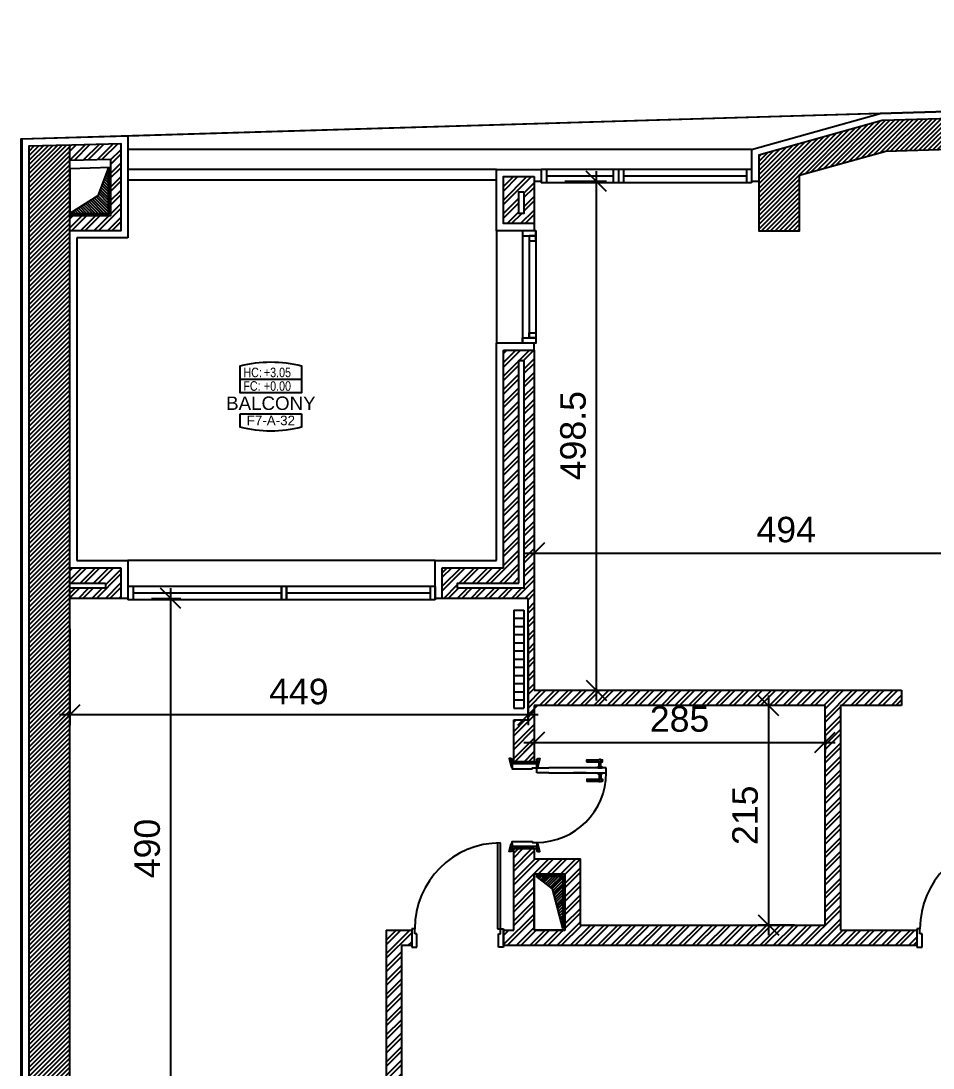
# Model space of a CAD drawing. Header units: metres. Extents: x 0 to 44.4, y -5.9 to 58.5.
# Drawn here: x 0 to 8.94, y 48.2 to 58.45 of the extents above; entities that cross this region are included whole.
import ezdxf
from ezdxf.enums import TextEntityAlignment as Align

# ---------------------------------------------------------------- set-up
doc = ezdxf.new("R2010")
doc.units = ezdxf.units.M
doc.header["$MEASUREMENT"] = 0
doc.header["$PDMODE"] = 3
doc.header["$PDSIZE"] = 0.3
doc.layers.get('0').update_dxf_attribs({"linetype": 'CONTINUOUS'})
doc.layers.get('DEFPOINTS').update_dxf_attribs({"linetype": 'CONTINUOUS'})
for name, color, linetype in [('04', 4, 'CONTINUOUS'), ('A-ALU', 9, 'CONTINUOUS'), ('A-ANNO-IDTAG', 7, 'CONTINUOUS'), ('A-BALUST', 1, 'CONTINUOUS'), ('a-dim', 3, 'CONTINUOUS'), ('A-DOORS', 1, 'CONTINUOUS'), ('A-HATCH-CONC', 8, 'CONTINUOUS'), ('A-HATCH-WALL', 8, 'CONTINUOUS'), ('A-PORTE', 1, 'CONTINUOUS'), ('A-PROJECTION', 8, 'CONTINUOUS'), ('A-REVETEMENT', 1, 'CONTINUOUS'), ('a-shaft', 251, 'CONTINUOUS'), ('A-WALL', 4, 'CONTINUOUS'), ('Parcelle$0$N-PLOT', 5, 'CONTINUOUS'), ('S-2ND-3RD-4-5-6TH$0$N-PLOT', 5, 'CONTINUOUS'), ('S-7TH$0$A-SHAFT 7-8', 8, 'CONTINUOUS'), ('S-7TH$0$A-STR 7-8TH', 2, 'CONTINUOUS'), ('S-7TH$0$N-PLOT', 5, 'CONTINUOUS')]:
    doc.layers.add(name, color=color, linetype=linetype)
doc.styles.add('A100-STEXT', font='ARIAL.TTF', dxfattribs={"height": 0.25})
doc.styles.add('BLOCK', font='ARIAL.TTF', dxfattribs={"width": 0.8, "height": 0.25})
doc.dimstyles.new('dim-law', dxfattribs={"dimtxt": 0.25, "dimasz": 0.2, "dimexe": 0.1, "dimexo": 0.3, "dimgap": 0.1, "dimtad": 1, "dimlfac": 100, "dimdsep": 46, "dimtxsty": 'A100-STEXT', "dimblk1": 'OBLIQUE', "dimblk2": 'OBLIQUE', "dimsah": 1, "dimcen": -0.05, "dimdle": 0.1, "dimclrd": 15, "dimclre": 15, "dimclrt": 256, "dimadec": 0, "dimazin": 0, "dimtfac": 0.28, "dimtix": 1, "dimtmove": 2, "dimatfit": 3, "dimldrblk": 'OBLIQUE', "dimfxl": 0, "dimtolj": 1, "dimarcsym": 0})

# ---------------------------------------------------------------- blocks, each defined once
blk = doc.blocks.new('IDTAG')
at = {"color": 7}
blk.add_line((-0.008, -0.0055), (0.008, -0.0055), dxfattribs=at)
for points in [[(-0.008, 0), (-0.008, 0.007, -0.128676), (0.008, 0.007), (0.008, 0)], [(0.008, -0.0055), (0.008, -0.009, -0.128676), (-0.008, -0.009), (-0.008, -0.0055)]]:
    blk.add_lwpolyline(points, format="xyb", dxfattribs=at)
blk.add_lwpolyline([(-0.008, 0.0035), (0.008, 0.0035), (0.008, 0), (-0.008, 0)], close=True, dxfattribs=at)
at = {"color": 7, "style": 'BLOCK', "width": 0.8}
for s, p in [('HC:', (-0.00716, 0.00404)), ('FC:', (-0.00719, 0.0005))]:
    blk.add_text(s, height=0.0025, dxfattribs=at).set_placement(p)
for p in [(-0.00181, 0.00405), (-0.00181, 0.00049)]:
    blk.add_attdef('+0.000', p, '', height=0.0025, dxfattribs=at)
at = {"color": 7, "style": 'BLOCK'}
for tag, height, p in [('NAME', 0.0035, (0, -0.00275)), ('ROOM', 0.0025, (0, -0.00725))]:
    blk.add_attdef(tag, text='', height=height, dxfattribs=at).set_placement(p, align=Align.MIDDLE)
blk = doc.blocks.new('A$C45441731')
at = {"layer": 'A-ALU'}
for p, q in [((7.158, 57), (5.098, 57)), ((5.098, 57), (5.098, 56.87)), ((5.148, 57), (5.148, 56.87)), ((5.803, 56.935), (5.148, 56.935)), ((5.803, 57), (5.803, 56.87)), ((5.853, 57), (5.853, 56.87)), ((5.903, 57), (5.903, 56.87)), ((7.108, 56.935), (5.903, 56.935)), ((7.108, 57), (7.108, 56.87)), ((7.158, 57), (7.158, 56.87)), ((7.158, 56.87), (5.098, 56.87)), ((4.058, 52.915), (1.048, 52.915)), ((1.048, 52.915), (1.048, 52.785)), ((1.098, 52.915), (1.098, 52.785)), ((2.553, 52.785), (2.553, 52.915)), ((2.553, 52.915), (2.553, 52.785)), ((2.603, 52.785), (2.603, 52.915)), ((2.603, 52.915), (2.603, 52.785)), ((4.008, 52.915), (4.008, 52.785)), ((4.058, 52.915), (4.058, 52.785)), ((10.438, 52.915), (11.839, 52.915)), ((10.438, 52.915), (10.438, 52.785)), ((10.488, 52.915), (10.488, 52.785)), ((11.089, 52.915), (11.089, 52.785)), ((11.139, 52.915), (11.139, 52.785)), ((11.189, 52.915), (11.189, 52.785)), ((11.789, 52.915), (11.789, 52.785)), ((11.839, 52.915), (11.839, 52.785)), ((2.553, 52.85), (1.098, 52.85)), ((4.008, 52.85), (2.603, 52.85)), ((10.488, 52.85), (11.089, 52.85)), ((11.189, 52.85), (11.789, 52.85)), ((4.058, 52.785), (1.048, 52.785)), ((10.438, 52.785), (11.839, 52.785))]:
    blk.add_line(p, q, dxfattribs=at)
blk = doc.blocks.new('A$C087916A9')
at = {"layer": 'A-ALU'}
for p, q in [((4.913, 56.4), (4.913, 55.3)), ((4.978, 56.35), (4.978, 55.35)), ((5.043, 56.4), (5.043, 55.3))]:
    blk.add_line(p, q, dxfattribs=at)
for points in [[(4.913, 56.4), (4.913, 56.35), (5.043, 56.35), (5.043, 56.4)], [(4.978, 56.35), (4.978, 56.3), (5.043, 56.3), (5.043, 56.35)], [(4.978, 55.35), (4.978, 55.4), (5.043, 55.4), (5.043, 55.35)], [(4.913, 55.3), (4.913, 55.35), (5.043, 55.35), (5.043, 55.3)]]:
    blk.add_lwpolyline(points, close=True, dxfattribs=at)
blk.add_blockref('A$C45441731', (0, 0), dxfattribs=at)
blk = doc.blocks.new('P90E18D')
at = {"layer": 'A-PORTE'}
for p, q in [((0, 0), (0.05, 0)), ((0, -0.18), (0, 0)), ((0.05, 0), (0.05, -0.13)), ((0.9, 0), (0.85, 0)), ((0.85, 0), (0.85, -0.13)), ((0.9, -0.18), (0.9, 0)), ((0.03, -0.18), (0, -0.18)), ((0.06, -0.18), (0.02, -0.18)), ((0.05, -0.13), (0.03, -0.13)), ((0.03, -0.13), (0.03, -0.18)), ((0.03, -0.18), (0.03, -1.02)), ((0.06, -1.02), (0.06, -0.18)), ((0.85, -0.13), (0.87, -0.13)), ((0.87, -0.13), (0.87, -0.18)), ((0.87, -0.18), (0.9, -0.18))]:
    blk.add_line(p, q, dxfattribs=at)
blk.add_arc((0.03, -0.18), 0.84, 270, 360, dxfattribs=at)
blk = doc.blocks.new('_OBLIQUE')
at = {"color": 0, "linetype": 'ByBlock'}
blk.add_line((-0.5, -0.5), (0.5, 0.5), dxfattribs=at)
blk = doc.blocks.new('*D1044')
at = {"layer": 'a-dim', "color": 15, "lineweight": -2}
for p, q in [((7.324, 51.85), (7.324, 49.5)), ((7.578, 51.75), (7.224, 51.75)), ((7.578, 49.6), (7.224, 49.6))]:
    blk.add_line(p, q, dxfattribs=at)
at = {"layer": 'DEFPOINTS', "color": 0}
for p in [(7.878, 51.75), (7.324, 49.6), (7.878, 49.6)]:
    blk.add_point(p, dxfattribs=at)
at = {"layer": 'a-dim', "color": 15, "lineweight": -2, "xscale": 0.2, "yscale": 0.2, "zscale": 0.2}
for p, rotation in [((7.324, 51.75), 90), ((7.324, 49.6), 270)]:
    blk.add_blockref('_OBLIQUE', p, dxfattribs=dict(at, rotation=rotation))
at = {"layer": 'a-dim', "insert": (7.096, 50.675), "char_height": 0.25, "attachment_point": 5, "rotation": 90, "style": 'A100-STEXT'}
blk.add_mtext('\\A1;215', dxfattribs=at)
blk = doc.blocks.new('*D1045')
at = {"layer": 'a-dim', "color": 15, "lineweight": -2}
for p, q in [((4.928, 51.389), (7.978, 51.389)), ((5.028, 51.45), (5.028, 51.289)), ((7.878, 51.45), (7.878, 51.289))]:
    blk.add_line(p, q, dxfattribs=at)
at = {"layer": 'DEFPOINTS', "color": 0}
for p in [(5.028, 51.75), (7.878, 51.75), (7.878, 51.389)]:
    blk.add_point(p, dxfattribs=at)
at = {"layer": 'a-dim', "color": 15, "lineweight": -2, "xscale": 0.2, "yscale": 0.2, "zscale": 0.2, "rotation": 180}
blk.add_blockref('_OBLIQUE', (5.028, 51.389), dxfattribs=at)
at = {"layer": 'a-dim', "color": 15, "lineweight": -2, "xscale": 0.2, "yscale": 0.2, "zscale": 0.2}
blk.add_blockref('_OBLIQUE', (7.878, 51.389), dxfattribs=at)
at = {"layer": 'a-dim', "insert": (6.453, 51.617), "char_height": 0.25, "attachment_point": 5, "style": 'A100-STEXT'}
blk.add_mtext('\\A1;285', dxfattribs=at)
blk = doc.blocks.new('*D1046')
at = {"layer": 'a-dim', "color": 15, "lineweight": -2}
for p, q in [((5.637, 56.985), (5.637, 51.8)), ((5.328, 56.885), (5.737, 56.885)), ((5.328, 51.9), (5.737, 51.9))]:
    blk.add_line(p, q, dxfattribs=at)
at = {"layer": 'DEFPOINTS', "color": 0}
for p in [(5.028, 56.885), (5.028, 51.9), (5.637, 51.9)]:
    blk.add_point(p, dxfattribs=at)
at = {"layer": 'a-dim', "color": 15, "lineweight": -2, "xscale": 0.2, "yscale": 0.2, "zscale": 0.2}
for p, rotation in [((5.637, 56.885), 90), ((5.637, 51.9), 270)]:
    blk.add_blockref('_OBLIQUE', p, dxfattribs=dict(at, rotation=rotation))
at = {"layer": 'a-dim', "insert": (5.41, 54.393), "char_height": 0.25, "attachment_point": 5, "rotation": 90, "style": 'A100-STEXT'}
blk.add_mtext('\\A1;498.5', dxfattribs=at)
blk = doc.blocks.new('*D1047')
at = {"layer": 'a-dim', "color": 15, "lineweight": -2}
for p, q in [((5.028, 54.93), (5.028, 53.144)), ((9.968, 54.93), (9.968, 53.144)), ((4.928, 53.244), (10.068, 53.244))]:
    blk.add_line(p, q, dxfattribs=at)
at = {"layer": 'DEFPOINTS', "color": 0}
for p in [(5.028, 55.23), (9.968, 55.23), (9.968, 53.244)]:
    blk.add_point(p, dxfattribs=at)
at = {"layer": 'a-dim', "color": 15, "lineweight": -2, "xscale": 0.2, "yscale": 0.2, "zscale": 0.2, "rotation": 180}
blk.add_blockref('_OBLIQUE', (5.028, 53.244), dxfattribs=at)
at = {"layer": 'a-dim', "color": 15, "lineweight": -2, "xscale": 0.2, "yscale": 0.2, "zscale": 0.2}
blk.add_blockref('_OBLIQUE', (9.968, 53.244), dxfattribs=at)
at = {"layer": 'a-dim', "insert": (7.498, 53.472), "char_height": 0.25, "attachment_point": 5, "style": 'A100-STEXT'}
blk.add_mtext('\\A1;494', dxfattribs=at)
blk = doc.blocks.new('*D1048')
at = {"layer": 'a-dim', "color": 15, "lineweight": -2}
for p, q in [((1.466, 52.9), (1.466, 47.8)), ((1.278, 52.8), (1.566, 52.8)), ((1.278, 47.9), (1.566, 47.9))]:
    blk.add_line(p, q, dxfattribs=at)
at = {"layer": 'DEFPOINTS', "color": 0}
for p in [(0.978, 52.8), (0.978, 47.9), (1.466, 47.9)]:
    blk.add_point(p, dxfattribs=at)
at = {"layer": 'a-dim', "color": 15, "lineweight": -2, "xscale": 0.2, "yscale": 0.2, "zscale": 0.2}
for p, rotation in [((1.466, 52.8), 90), ((1.466, 47.9), 270)]:
    blk.add_blockref('_OBLIQUE', p, dxfattribs=dict(at, rotation=rotation))
at = {"layer": 'a-dim', "insert": (1.238, 50.35), "char_height": 0.25, "attachment_point": 5, "rotation": 90, "style": 'A100-STEXT'}
blk.add_mtext('\\A1;490', dxfattribs=at)
blk = doc.blocks.new('*D1049')
at = {"layer": 'a-dim', "color": 15, "lineweight": -2}
for p, q in [((0.478, 52.5), (0.478, 51.558)), ((4.968, 52.5), (4.968, 51.558)), ((5.068, 51.658), (0.378, 51.658))]:
    blk.add_line(p, q, dxfattribs=at)
at = {"layer": 'DEFPOINTS', "color": 0}
for p in [(0.478, 52.8), (4.968, 52.8), (0.478, 51.658)]:
    blk.add_point(p, dxfattribs=at)
at = {"layer": 'a-dim', "color": 15, "lineweight": -2, "xscale": 0.2, "yscale": 0.2, "zscale": 0.2}
for p, rotation in [((0.478, 51.658), 180.0000000002179), ((4.968, 51.658), 2.179057e-10)]:
    blk.add_blockref('_OBLIQUE', p, dxfattribs=dict(at, rotation=rotation))
at = {"layer": 'a-dim', "insert": (2.723, 51.886), "char_height": 0.25, "attachment_point": 5, "style": 'A100-STEXT'}
blk.add_mtext('\\A1;449', dxfattribs=at)

msp = doc.modelspace()

# ---------------------------------------------------------------- hatches: boundary and pattern name
at = {"layer": 'A-HATCH-CONC', "ltscale": 4}
h = msp.add_hatch(dxfattribs=at)
h.set_pattern_fill('ANSI31', color=256, scale=0.25, style=0)
h.paths.add_polyline_path([(10.12837, 57.52936), (8.439, 57.47908), (7.22837, 57.14025), (7.22837, 56.4), (7.62837, 56.4), (7.62837, 56.94336), (8.47393, 57.18001), (9.82837, 57.22032), (9.82837, 56.4), (10.12837, 56.4)])
h = msp.add_hatch(dxfattribs=at)
h.set_pattern_fill('ANSI31', color=256, scale=0.25, style=0)
h.paths.add_polyline_path([(0.47837, 57.23771), (0.07837, 57.22878), (0.07837, 42), (0.47837, 42)])
at = {"layer": 'A-HATCH-WALL'}
h = msp.add_hatch(dxfattribs=at)
h.set_pattern_fill('ANSI32', color=256, scale=0.25, style=0)
h.paths.add_polyline_path([(12.07837, 46), (13.27837, 46), (13.27837, 46.15), (12.07025, 46.15), (12.07025, 46.5), (12.52837, 46.5), (12.52837, 47.7), (14.17837, 47.7), (14.17837, 47.78), (12.97837, 47.78), (12.97837, 47.9), (11.92837, 47.9), (11.92837, 47.3), (8.97837, 47.3), (8.97837, 47.9), (8.62837, 47.9), (8.62837, 47.75), (8.82837, 47.75), (8.82837, 46.55), (8.97837, 46.55), (8.97837, 47.15), (11.92837, 47.15), (11.92837, 43.4), (12.07837, 43.4)])
h.paths.add_polyline_path([(12.07837, 47.7), (12.37837, 47.7), (12.37837, 46.65), (12.07837, 46.65)], flags=17)
h.paths.add_polyline_path([(12.07837, 46.65), (12.07837, 47.6), (12.37837, 47.6), (12.37837, 46.65)], flags=16)
h.paths.add_polyline_path([(14.37837, 47.6), (14.17837, 47.6), (14.17837, 46.15), (14.07837, 46.15), (14.07837, 46), (14.22837, 46), (14.22837, 45.9), (14.37837, 45.9)])
h.paths.add_polyline_path([(14.37837, 45.1), (14.22837, 45.1), (14.22837, 44.20525), (14.21633, 44.19028), (14.567, 43.90827), (15.06835, 44.53169), (14.71768, 44.8137), (14.37837, 44.39177)])
h.paths.add_polyline_path([(14.74057, 44.6028), (14.85746, 44.5088), (14.54411, 44.11917), (14.42722, 44.21317)], flags=16)
h.paths.add_polyline_path([(14.74057, 44.6028), (14.85746, 44.5088), (14.54411, 44.11917), (14.42722, 44.21317), (14.5839, 44.40799)], flags=16)
h.paths.add_polyline_path([(14.74362, 44.57468), (14.82934, 44.50575), (14.54106, 44.14729), (14.70275, 44.41156)], flags=0)
h.paths.add_polyline_path([(3.82837, 47.9), (3.72837, 47.9), (3.72837, 49.4), (3.82837, 49.4), (3.82837, 49.55), (3.57837, 49.55), (3.57837, 47.9), (0.47837, 47.9), (0.47837, 47.75), (3.57837, 47.75), (3.57837, 47.15), (3.72837, 47.15), (3.72837, 47.75), (3.82837, 47.75)])
h.paths.add_polyline_path([(5.02837, 43.85), (4.87837, 43.85), (4.87837, 43.8), (4.87837, 43.6), (4.22837, 43.6), (4.22837, 43.8), (4.07837, 43.8), (4.07837, 43.5), (5.02837, 43.5)])
h.paths.add_polyline_path([(1.02837, 43.8), (0.47837, 43.8), (0.47837, 43.7), (0.87837, 43.7), (0.87837, 43.65), (0.47837, 43.65), (0.47837, 43.5), (1.02837, 43.5)])
h.paths.add_polyline_path([(5.02837, 42.76), (4.72837, 42.76), (4.72837, 42.16), (4.07837, 42.16), (4.07837, 42), (5.02837, 42)])
h.paths.add_polyline_path([(4.87837, 42.61), (4.92837, 42.61), (4.92837, 42.16), (4.87837, 42.16)], flags=16)
h.paths.add_polyline_path([(7.22837, 42.15), (5.76837, 42.15), (5.76837, 42.2), (7.22837, 42.2), (7.22837, 42.3), (5.61837, 42.3), (5.61837, 42), (7.22837, 42)])
h.paths.add_polyline_path([(8.00837, 42.3), (7.52837, 42.3), (7.52837, 42.2), (7.85837, 42.2), (7.85837, 42.15), (7.52837, 42.15), (7.52837, 42), (8.00837, 42)])
h.paths.add_polyline_path([(11.92837, 42.15), (11.59837, 42.15), (11.59837, 42.2), (11.92837, 42.2), (11.92837, 42.3), (11.44837, 42.3), (11.44837, 42), (11.92837, 42)])
h.paths.add_polyline_path([(8.77837, 49.55), (8.02837, 49.55), (8.02837, 51.75), (8.62837, 51.75), (8.62837, 51.9), (5.02837, 51.9), (5.02837, 55.23), (4.72837, 55.23), (4.72837, 53.1), (4.12837, 53.1), (4.12837, 52.8), (4.82837, 52.8), (4.96837, 52.8), (4.96837, 51.61), (4.82837, 51.61), (4.82837, 51.2), (5.02837, 51.2), (5.02837, 51.75), (7.87837, 51.75), (7.87837, 49.6), (5.47837, 49.6), (5.47837, 50.25), (5.02837, 50.25), (5.02837, 50.35), (4.82837, 50.35), (4.82837, 49.55), (4.72837, 49.55), (4.72837, 49.4), (8.77837, 49.4)])
h.paths.add_polyline_path([(5.32837, 49.55), (5.02837, 49.55), (5.02837, 50.1), (5.32837, 50.1)], flags=17)
h.paths.add_polyline_path([(5.30837, 49.57), (5.20822, 49.95566), (5.04837, 50.08), (5.30837, 50.08)], flags=16)
h.paths.add_polyline_path([(4.92837, 52.9), (4.27837, 52.9), (4.27837, 52.95), (4.87837, 52.95), (4.87837, 55.13), (4.92837, 55.13)], flags=16)
h.paths.add_polyline_path([(0.97837, 57.25557), (0.47837, 57.24069), (0.47837, 57.09062), (0.87837, 57.10253), (0.87837, 56.55), (0.47837, 56.55), (0.47837, 56.4), (0.97837, 56.4)])
h.paths.add_polyline_path([(5.02837, 56.93), (4.72837, 56.93), (4.72837, 56.47), (5.02837, 56.47)])
h.paths.add_polyline_path([(4.87837, 56.78), (4.92837, 56.78), (4.92837, 56.57), (4.87837, 56.57)], flags=16)
h.paths.add_polyline_path([(0.97837, 53.1), (0.47837, 53.1), (0.47837, 52.95), (0.82837, 52.95), (0.82837, 52.9), (0.47837, 52.9), (0.47837, 52.8), (0.97837, 52.8)])
h.paths.add_polyline_path([(10.12837, 56.4), (9.82837, 56.4), (9.82837, 56.3), (9.96837, 56.3), (9.96837, 54.63), (9.82837, 54.63), (9.82837, 52.8), (10.3689, 52.8), (10.3689, 53.1), (10.12837, 53.1)])
h.paths.add_polyline_path([(9.92837, 54.48), (9.97837, 54.48), (9.97837, 52.95), (10.2189, 52.95), (10.2189, 52.9), (9.92837, 52.9)], flags=16)
at = {"layer": 'a-shaft'}
h = msp.add_hatch(dxfattribs=at)
h.set_pattern_fill('_USER,_O', color=256, scale=0.02, angle=315, pattern_type=0)
h.set_pattern_definition([(315, (-338376.396732, -23743.371716), (0.0141421356237, 0.0141421356237), [])])
h.paths.add_polyline_path([(0.85837, 57.01889), (0.85814, 57.01888), (0.75319, 56.7407), (0.47837, 56.57), (0.85837, 56.57)])
h = msp.add_hatch(dxfattribs=at)
h.set_pattern_fill('_USER,_O', color=256, scale=0.02, angle=405, pattern_type=0)
h.set_pattern_definition([(44.9999999995, (23798.250082, -338332.2251), (-0.0141421356236, 0.0141421356238), [])])
h.paths.add_polyline_path([(5.20822, 49.95566), (5.30837, 49.57), (5.30837, 50.08), (5.04837, 50.08)])

# ---------------------------------------------------------------- linework, layer by layer
at = {"layer": '04', "color": 11}
for p, q in [((4.82837, 52.685), (4.82837, 51.725)), ((4.82837, 52.685), (4.92837, 52.685)), ((4.92837, 52.685), (4.92837, 51.725)), ((4.82837, 52.605), (4.92837, 52.605)), ((4.82837, 52.525), (4.92837, 52.525)), ((4.82837, 52.445), (4.92837, 52.445)), ((4.82837, 52.365), (4.92837, 52.365)), ((4.82837, 52.285), (4.92837, 52.285)), ((4.82837, 52.205), (4.92837, 52.205)), ((4.82837, 52.125), (4.92837, 52.125)), ((4.82837, 52.045), (4.92837, 52.045)), ((4.82837, 51.965), (4.92837, 51.965)), ((4.82837, 51.885), (4.92837, 51.885)), ((4.82837, 51.805), (4.92837, 51.805)), ((4.82837, 51.725), (4.92837, 51.725))]:
    msp.add_line(p, q, dxfattribs=at)
at = {"layer": 'A-ALU'}
for p, q in [((4.65837, 56.4), (4.65837, 55.3)), ((4.05837, 53.17), (1.04837, 53.17))]:
    msp.add_line(p, q, dxfattribs=at)
at = {"layer": 'A-BALUST'}
msp.add_lwpolyline([(1.04837, 56.9), (4.65837, 56.9), (4.65837, 57), (1.04837, 57)], close=True, dxfattribs=at)
at = {"layer": 'A-DOORS'}
for p, q in [((4.81337, 51.209), (4.80437, 51.181)), ((4.80437, 51.209), (4.81337, 51.181)), ((5.05337, 51.209), (5.06237, 51.181)), ((5.06237, 51.209), (5.05337, 51.181)), ((5.54337, 51.2005), (5.54337, 51.2195)), ((5.54387, 51.22), (5.66337, 51.22)), ((5.54387, 51.2), (5.66337, 51.2)), ((5.66337, 51.197), (5.66337, 51.223)), ((5.66337, 51.223), (5.66837, 51.223)), ((5.66337, 51.197), (5.66587, 51.197)), ((5.66587, 51.15), (5.66587, 51.197)), ((5.67837, 51.223), (5.68337, 51.223)), ((5.68087, 51.15), (5.68087, 51.197)), ((5.68087, 51.197), (5.68337, 51.197)), ((5.68337, 51.197), (5.68337, 51.223)), ((5.68337, 51.22), (5.69787, 51.22)), ((5.68337, 51.2), (5.69787, 51.2)), ((5.69837, 51.2005), (5.69837, 51.2195)), ((5.05337, 51.09), (5.05337, 51.14)), ((5.05337, 51.14), (5.17337, 51.14)), ((5.17337, 51.09), (5.05337, 51.09)), ((5.61337, 51.14), (5.17337, 51.14)), ((5.17337, 51.09), (5.61337, 51.09)), ((5.53637, 51.14), (5.41337, 51.14)), ((5.53637, 51.09), (5.41337, 51.09)), ((5.73337, 51.14), (5.61337, 51.14)), ((5.61337, 51.09), (5.73337, 51.09)), ((5.65337, 51.14), (5.65337, 51.148)), ((5.65337, 51.14), (5.69337, 51.14)), ((5.65337, 51.09), (5.65337, 51.082)), ((5.65337, 51.09), (5.69337, 51.09)), ((5.65537, 51.15), (5.69137, 51.15)), ((5.65537, 51.08), (5.69137, 51.08)), ((5.66587, 51.08), (5.66587, 51.033)), ((5.68087, 51.08), (5.68087, 51.033)), ((5.69337, 51.14), (5.69337, 51.148)), ((5.69337, 51.09), (5.69337, 51.082)), ((5.73337, 51.09), (5.73337, 51.14)), ((5.54337, 51.0295), (5.54337, 51.0105)), ((5.54387, 51.03), (5.66337, 51.03)), ((5.54387, 51.01), (5.66337, 51.01)), ((5.66337, 51.033), (5.66337, 51.007)), ((5.66337, 51.033), (5.66587, 51.033)), ((5.66337, 51.007), (5.66837, 51.007)), ((5.67837, 51.007), (5.68337, 51.007)), ((5.68087, 51.033), (5.68337, 51.033)), ((5.68337, 51.033), (5.68337, 51.007)), ((5.68337, 51.03), (5.69787, 51.03)), ((5.68337, 51.01), (5.69787, 51.01)), ((5.69837, 51.0295), (5.69837, 51.0105)), ((4.81337, 50.341), (4.80437, 50.369)), ((4.80437, 50.341), (4.81337, 50.369)), ((5.05337, 50.341), (5.06237, 50.369)), ((5.06237, 50.341), (5.05337, 50.369))]:
    msp.add_line(p, q, dxfattribs=at)
for points in [[(4.81337, 51.21), (4.81337, 51.225), (4.80337, 51.225), (4.80337, 51.23), (4.78337, 51.23), (4.80301, 51.15178, 0.38176894), (4.805, 51.15), (4.81337, 51.15), (4.81337, 51.18), (4.80337, 51.18), (4.80337, 51.21), (4.81337, 51.21)], [(5.05337, 51.21), (5.05337, 51.225), (5.06337, 51.225), (5.06337, 51.23), (5.08337, 51.23), (5.06373, 51.15178, -0.38176894), (5.06174, 51.15), (5.05337, 51.15), (5.05337, 51.18), (5.06337, 51.18), (5.06337, 51.21), (5.05337, 51.21)], [(4.81337, 50.34), (4.81337, 50.325), (4.80337, 50.325), (4.80337, 50.32), (4.78337, 50.32), (4.80301, 50.39822, -0.38176894), (4.805, 50.4), (4.81337, 50.4), (4.81337, 50.37), (4.80337, 50.37), (4.80337, 50.34), (4.81337, 50.34)], [(5.05337, 50.34), (5.05337, 50.325), (5.06337, 50.325), (5.06337, 50.32), (5.08337, 50.32), (5.06373, 50.39822, 0.38176894), (5.06174, 50.4), (5.05337, 50.4), (5.05337, 50.37), (5.06337, 50.37), (5.06337, 50.34), (5.05337, 50.34)]]:
    msp.add_lwpolyline(points, format="xyb", dxfattribs=at)
for points in [[(4.81337, 51.209), (4.81337, 51.181), (4.80437, 51.181), (4.80437, 51.209)], [(5.05337, 51.209), (5.05337, 51.181), (5.06237, 51.181), (5.06237, 51.209)], [(4.81337, 50.341), (4.81337, 50.369), (4.80437, 50.369), (4.80437, 50.341)], [(5.05337, 50.341), (5.05337, 50.369), (5.06237, 50.369), (5.06237, 50.341)]]:
    msp.add_lwpolyline(points, close=True, dxfattribs=at)
for points in [[(4.81337, 51.2), (5.05337, 51.2), (5.05337, 51.18), (4.81337, 51.18), (4.81337, 51.2)], [(5.05337, 51.18), (4.81337, 51.18), (4.81337, 51.13), (5.01337, 51.13)], [(5.01337, 51.13), (5.01337, 51.14), (5.05337, 51.14), (5.05337, 51.18)], [(5.05337, 50.37), (4.81337, 50.37), (4.81337, 50.42), (5.01337, 50.42)], [(4.81337, 50.35), (5.05337, 50.35), (5.05337, 50.37), (4.81337, 50.37), (4.81337, 50.35)], [(5.01337, 50.42), (5.01337, 50.41), (5.05337, 50.41), (5.05337, 50.37)]]:
    msp.add_lwpolyline(points, dxfattribs=at)
msp.add_arc((5.05307, 51.0903), 0.6803, 270.025443, 359.974557, dxfattribs=at)
at = {"layer": 'A-DOORS', "extrusion": (0, 0, -1)}
for centre, major_axis, start_param, end_param in [((5.54387, 51.2195), (0.000354, -0.000354), 2.35619449, 3.92699082), ((5.54387, 51.2005), (-0.000354, -0.000354), -0.78539816, 0.78539816), ((5.67337, 51.179), (0.01379, -0.01379), 3.53219969, 4.32178194), ((5.67337, 51.23058), (-0.00642, -0.00642), -1.36831176, -0.20248457), ((5.69787, 51.2195), (-0.000354, -0.000354), 2.35619449, 3.92699082), ((5.69787, 51.2005), (0.000354, -0.000354), 5.49778714, 7.06858347), ((5.65537, 51.148), (0.00141, -0.00141), 2.35619449, 3.92699082), ((5.65537, 51.082), (0.00141, -0.00141), 0.78539816, 2.35619449), ((5.69137, 51.148), (-0.00141, -0.00141), 2.35619449, 3.92699082), ((5.69137, 51.082), (0.00141, -0.00141), 5.49778714, 7.06858347), ((5.54387, 51.0295), (0.000354, -0.000354), 2.35619449, 3.92699082), ((5.54387, 51.0105), (-0.000354, -0.000354), -0.78539816, 0.78539816), ((5.67337, 51.051), (-0.01379, -0.01379), -1.18018929, -0.39060704), ((5.67337, 50.99942), (-0.00642, -0.00642), 1.7732809, 2.93910808), ((5.69787, 51.0295), (-0.000354, -0.000354), 2.35619449, 3.92699082), ((5.69787, 51.0105), (-0.000354, -0.000354), 3.92699082, 5.49778714)]:
    msp.add_ellipse(centre, major_axis=major_axis, ratio=1, start_param=start_param, end_param=end_param, dxfattribs=at)
at = {"layer": 'A-HATCH-WALL', "ltscale": 4}
msp.add_line((5.02837, 50.35), (4.82837, 50.35), dxfattribs=at)
at = {"layer": 'A-PROJECTION'}
msp.add_line((8.42837, 57.54879), (1.04837, 57.32768), dxfattribs=at)
msp.add_lwpolyline([(7.15837, 57.19604), (1.04837, 57.19604)], dxfattribs=at)
at = {"layer": 'A-REVETEMENT'}
for p, q in [((7.15837, 57.19604), (8.41774, 57.5485)), ((8.41774, 57.5485), (10.19837, 57.6015)), ((1.04837, 57.32768), (0.00837, 57.29673)), ((1.04837, 57.32768), (1.04837, 56.33)), ((0.00837, 57.29673), (0.00837, 41.93)), ((7.15837, 57.19604), (7.15837, 56.885)), ((4.65837, 57), (5.09837, 57)), ((4.65837, 56.4), (4.65837, 57)), ((5.09837, 57), (5.09837, 56.885)), ((5.02837, 56.885), (5.09837, 56.885)), ((7.15837, 56.885), (7.22837, 56.885)), ((1.04837, 56.33), (0.54837, 56.33)), ((0.54837, 56.33), (0.54837, 53.17)), ((4.65837, 53.17), (4.65837, 55.3)), ((0.54837, 53.17), (1.04837, 53.17)), ((1.04837, 53.17), (1.04837, 52.8)), ((4.05837, 52.8), (4.05837, 53.17)), ((4.05837, 53.17), (4.65837, 53.17)), ((1.04837, 52.8), (0.97837, 52.8)), ((4.12837, 52.8), (4.05837, 52.8))]:
    msp.add_line(p, q, dxfattribs=at)
at = {"layer": 'A-REVETEMENT', "ltscale": 4}
for p, q in [((5.02837, 56.47), (5.02837, 56.4)), ((5.02837, 56.4), (4.65837, 56.4)), ((5.02837, 55.3), (4.65837, 55.3)), ((5.02837, 55.23), (5.02837, 55.3))]:
    msp.add_line(p, q, dxfattribs=at)
at = {"layer": 'a-shaft'}
for points in [[(0.47837, 56.57), (0.85837, 56.57), (0.85837, 57.01948), (0.75319, 56.7407), (0.47837, 56.57)], [(5.04837, 50.08), (5.30837, 50.08), (5.30837, 49.57), (5.20822, 49.95566), (5.04837, 50.08)]]:
    msp.add_lwpolyline(points, dxfattribs=at)
at = {"layer": 'A-WALL'}
for p, q in [((4.72837, 53.1), (4.72837, 55.23)), ((4.72837, 55.23), (5.02837, 55.23)), ((5.02837, 55.23), (5.02837, 51.9)), ((0.47837, 53.1), (0.97837, 53.1)), ((0.97837, 53.1), (0.97837, 52.8)), ((4.12837, 52.8), (4.12837, 53.1)), ((4.12837, 53.1), (4.72837, 53.1)), ((0.47837, 52.95), (0.82837, 52.95)), ((0.82837, 52.95), (0.82837, 52.9)), ((0.82837, 52.9), (0.47837, 52.9)), ((0.97837, 52.8), (0.47837, 52.8)), ((4.82837, 52.8), (4.12837, 52.8)), ((4.96837, 52.8), (4.82837, 52.8)), ((4.96837, 51.61), (4.96837, 52.8)), ((5.02837, 51.9), (8.62837, 51.9)), ((8.62837, 51.9), (8.62837, 51.75)), ((7.87837, 51.75), (5.02837, 51.75)), ((5.02837, 51.75), (5.02837, 51.2)), ((7.87837, 49.6), (7.87837, 51.75)), ((8.62837, 51.75), (8.02837, 51.75)), ((8.02837, 51.75), (8.02837, 49.55)), ((4.82837, 51.2), (4.82837, 51.61)), ((4.82837, 51.61), (4.96837, 51.61)), ((5.02837, 51.2), (4.82837, 51.2)), ((4.82837, 49.55), (4.82837, 50.35)), ((3.57837, 49.55), (3.82837, 49.55)), ((3.57837, 49.55), (3.57837, 47.9)), ((3.82837, 49.55), (3.82837, 49.4)), ((4.72837, 49.4), (4.72837, 49.55)), ((4.72837, 49.55), (4.82837, 49.55)), ((5.47837, 49.6), (7.87837, 49.6)), ((8.02837, 49.55), (8.77837, 49.55)), ((8.77837, 49.55), (8.77837, 49.4)), ((3.72837, 49.4), (3.72837, 47.9)), ((3.82837, 49.4), (3.72837, 49.4)), ((8.77837, 49.4), (4.72837, 49.4))]:
    msp.add_line(p, q, dxfattribs=at)
for points in [[(0.37837, 57.23771), (0.97837, 57.25557), (0.97837, 56.4), (0.47837, 56.4)], [(0.47837, 57.09062), (0.87837, 57.10253), (0.87837, 56.55), (0.47837, 56.55)], [(5.02837, 50.35), (5.02837, 50.25), (5.47837, 50.25), (5.47837, 49.6)]]:
    msp.add_lwpolyline(points, dxfattribs=at)
for points in [[(5.02837, 56.93), (5.02837, 56.47), (4.72837, 56.47), (4.72837, 56.93)], [(4.92837, 56.78), (4.92837, 56.57), (4.87837, 56.57), (4.87837, 56.78)], [(4.87837, 52.95), (4.87837, 55.13), (4.92837, 55.13), (4.92837, 52.9), (4.27837, 52.9), (4.27837, 52.95)], [(5.02837, 49.55), (5.02837, 50.1), (5.32837, 50.1), (5.32837, 49.55)]]:
    msp.add_lwpolyline(points, close=True, dxfattribs=at)
at = {"layer": 'Parcelle$0$N-PLOT'}
msp.add_lwpolyline([(0, 0), (38.90837, 0, 0.41421356), (41.90837, 3), (41.90837, 55.45463, 0.4229554), (38.81912, 58.4533), (0, 57.29794)], format="xyb", close=True, dxfattribs=at)
at = {"layer": 'S-2ND-3RD-4-5-6TH$0$N-PLOT'}
msp.add_lwpolyline([(0, 0), (38.90837, 0, 0.41421356), (41.90837, 3), (41.90837, 55.45463, 0.4229554), (38.81912, 58.4533), (0, 57.29794)], format="xyb", close=True, dxfattribs=at)
at = {"layer": 'S-7TH$0$A-SHAFT 7-8'}
for points in [[(0.47837, 56.55), (0.87837, 56.55), (0.87837, 57.01948), (0.47837, 57.00758)], [(5.02837, 49.55), (5.32837, 49.55), (5.32837, 50.1), (5.02837, 50.1)]]:
    msp.add_lwpolyline(points, close=True, dxfattribs=at)
at = {"layer": 'S-7TH$0$A-STR 7-8TH'}
for points in [[(10.12837, 57.52936), (8.439, 57.47908), (7.22837, 57.14025), (7.22837, 56.4), (7.62837, 56.4), (7.62837, 56.94336), (8.47393, 57.18001), (9.82837, 57.22032), (9.82837, 56.4), (10.12837, 56.4)], [(0.07837, 42), (0.47837, 42), (0.47837, 57.23771), (0.07837, 57.22878)]]:
    msp.add_lwpolyline(points, close=True, dxfattribs=at)
at = {"layer": 'S-7TH$0$N-PLOT'}
for p, q in [((38.81912, 58.4533), (0, 57.29794)), ((0, 57.29794), (0, 0))]:
    msp.add_line(p, q, dxfattribs=at)

# ---------------------------------------------------------------- block references
at = {"layer": 'A-ALU', "ltscale": 4}
msp.add_blockref('A$C087916A9', (0, 0), dxfattribs=at)
at = {"layer": 'A-ANNO-IDTAG'}
ref = msp.add_blockref('IDTAG', (2.44856, 54.814), dxfattribs=dict(at, xscale=37.5, yscale=37.5, zscale=37.5))
ref.add_attrib('+0.000', '+3.05', (2.38077, 54.9657), dxfattribs={"layer": '0', "color": 7, "height": 0.09375, "style": 'BLOCK', "width": 0.8})
ref.add_attrib('+0.000', '+0.00', (2.38077, 54.83238), dxfattribs={"layer": '0', "color": 7, "height": 0.09375, "style": 'BLOCK', "width": 0.8})
ref.add_attrib('ROOM', 'F7-A-32', dxfattribs={"layer": '0', "color": 7, "height": 0.09375, "style": 'BLOCK'}).set_placement((2.44856, 54.54212), align=Align.MIDDLE)
ref.add_attrib('NAME', 'BALCONY', dxfattribs={"layer": '0', "color": 7, "height": 0.13125, "style": 'BLOCK'}).set_placement((2.44856, 54.71087), align=Align.MIDDLE)
at = {"layer": 'A-DOORS'}
for p, rotation in [((4.72837, 49.385), 180.0000000017099), ((9.67837, 49.385), 180.0000000042469)]:
    msp.add_blockref('P90E18D', p, dxfattribs=dict(at, rotation=rotation))

# ---------------------------------------------------------------- dimensions: what is measured, and where the dimension line sits
at = {"layer": 'a-dim'}
for p1, p2, distance, picture, middle in [((5.02837, 56.885), (5.02837, 51.9), 0.60911, '*D1046', (5.40984, 54.3925)), ((5.02837, 55.23), (9.96837, 55.23), -1.98595, '*D1047', (7.49837, 53.47169)), ((0.97837, 52.8), (0.97837, 47.9), 0.48756, '*D1048', (1.23828, 50.35)), ((4.96837, 52.8), (0.47837, 52.8), 1.14178, '*D1049', (2.72337, 51.88587)), ((7.87837, 51.75), (7.87837, 49.6), -0.55455, '*D1044', (7.09618, 50.675)), ((5.02837, 51.75), (7.87837, 51.75), -0.36085, '*D1045', (6.45337, 51.6168))]:
    dim = msp.add_aligned_dim(p1=p1, p2=p2, distance=distance, dimstyle='dim-law', dxfattribs=at)
    dim.commit()
    dim.dimension.update_dxf_attribs({"geometry": picture, "text_midpoint": middle})

doc.saveas('drawing.dxf')
